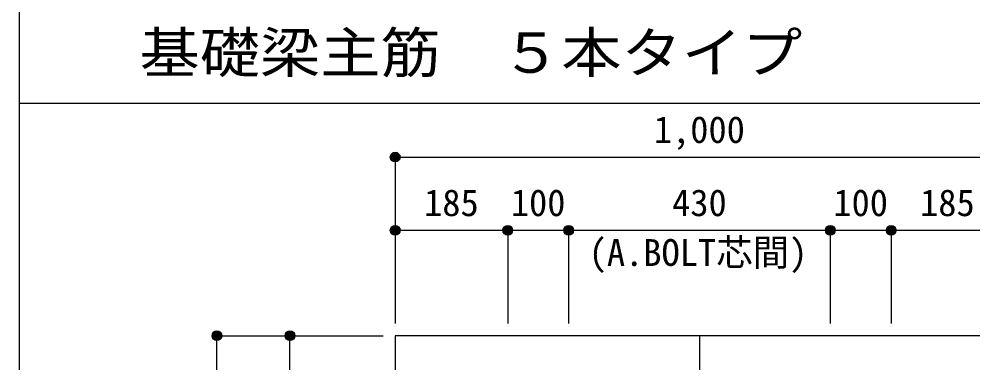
# Model space of a CAD drawing. Units: millimetres at full size, sheet at 1:20. Extents: x -3982 to 3969, y -2797 to 2801.
# Drawn here: x -3982 to -2415, y -574 to -10 of the extents above; entities that cross this region are included whole.
import ezdxf
from ezdxf.enums import TextEntityAlignment as Align

# ---------------------------------------------------------------- set-up
doc = ezdxf.new("R2010")
doc.units = ezdxf.units.MM
doc.header["$LTSCALE"] = 20
doc.header["$PDMODE"] = 32
doc.header["$PDSIZE"] = 10
doc.linetypes.add('CHAIN1', pattern=[8, 5, -1, 1, -1])
for name, color, linetype in [('6-1_躯体線', 2, 'Continuous'), ('6-7_文字', 7, 'Continuous'), ('6-D_寸法', 4, 'Continuous'), ('F-0_枠', 6, 'Continuous')]:
    doc.layers.add(name, color=color, linetype=linetype)
doc.styles.add('ＭＳ ゴシック', font='')
doc.styles.get('ＭＳ ゴシック').set_extended_font_data('MS Gothic')

msp = doc.modelspace()

# ---------------------------------------------------------------- linework, layer by layer
at = {"layer": '6-1_躯体線'}
for p, q in [((-1963.87, -529.67), (-3363.87, -529.67)), ((-3363.87, -529.67), (-3363.87, -1529.67))]:
    msp.add_line(p, q, dxfattribs=at)
at = {"layer": '6-D_寸法'}
for p, q in [((-3363.87, -236.65), (-3363.87, -356.65)), ((-3363.87, -236.65), (-3363.87, -356.65)), ((-3363.87, -236.65), (-2363.87, -236.65)), ((-3363.87, -356.65), (-3363.87, -509.67)), ((-3363.87, -356.65), (-3363.87, -509.67)), ((-3363.87, -356.65), (-3178.87, -356.65)), ((-3363.87, -356.65), (-3363.87, -509.67)), ((-3178.87, -356.65), (-3178.87, -509.67)), ((-3178.87, -356.65), (-3078.87, -356.65)), ((-3078.87, -356.65), (-3078.87, -509.67)), ((-3078.87, -356.65), (-2648.87, -356.65)), ((-2648.87, -356.65), (-2648.87, -509.67)), ((-2648.87, -356.65), (-2548.87, -356.65)), ((-2548.87, -356.65), (-2548.87, -509.67)), ((-3656.89, -529.67), (-3536.89, -529.67)), ((-3656.89, -1529.67), (-3656.89, -529.67)), ((-3536.89, -529.67), (-3383.87, -529.67)), ((-3536.89, -529.67), (-3383.87, -529.67)), ((-3536.89, -529.67), (-3383.87, -529.67)), ((-3536.89, -529.67), (-3383.87, -529.67)), ((-3536.89, -529.67), (-3383.87, -529.67)), ((-3536.89, -529.67), (-3383.87, -529.67)), ((-3536.89, -529.67), (-3383.87, -529.67)), ((-3536.89, -529.67), (-3383.87, -529.67)), ((-3536.89, -529.67), (-3383.87, -529.67)), ((-3536.89, -529.67), (-3383.87, -529.67)), ((-3536.89, -529.67), (-3383.87, -529.67))]:
    msp.add_line(p, q, dxfattribs=at)
at = {"layer": '6-D_寸法', "linetype": 'CHAIN1'}
msp.add_line((-2863.87, -529.67), (-2863.87, -1929.67), dxfattribs=at)
at = {"layer": '6-D_寸法'}
for points in [[(-2548.87, -356.65), (-2363.87, -356.65), (-2363.87, -509.67)], [(-3536.89, -849.67), (-3536.89, -529.67), (-3383.87, -529.67)]]:
    msp.add_lwpolyline(points, dxfattribs=at)
for centre, radius in [((-3363.87, -236.65), 8), ((-3363.87, -236.65), 7.2), ((-3363.87, -236.65), 6.4), ((-3363.87, -236.65), 5.6), ((-3363.87, -236.65), 4.8), ((-3363.87, -236.65), 4), ((-3363.87, -236.65), 3.2), ((-3363.87, -236.65), 2.4), ((-3363.87, -236.65), 1.6), ((-3363.87, -236.65), 0.8), ((-3363.87, -356.65), 8), ((-3363.87, -356.65), 7.2), ((-3363.87, -356.65), 6.4), ((-3363.87, -356.65), 5.6), ((-3363.87, -356.65), 4.8), ((-3363.87, -356.65), 4), ((-3363.87, -356.65), 3.2), ((-3363.87, -356.65), 2.4), ((-3363.87, -356.65), 1.6), ((-3363.87, -356.65), 0.8), ((-3178.87, -356.65), 8), ((-3178.87, -356.65), 7.2), ((-3178.87, -356.65), 6.4), ((-3178.87, -356.65), 5.6), ((-3178.87, -356.65), 4.8), ((-3178.87, -356.65), 4), ((-3178.87, -356.65), 3.2), ((-3178.87, -356.65), 2.4), ((-3178.87, -356.65), 1.6), ((-3178.87, -356.65), 0.8), ((-3078.87, -356.65), 8), ((-3078.87, -356.65), 7.2), ((-3078.87, -356.65), 6.4), ((-3078.87, -356.65), 5.6), ((-3078.87, -356.65), 4.8), ((-3078.87, -356.65), 4), ((-3078.87, -356.65), 3.2), ((-3078.87, -356.65), 2.4), ((-3078.87, -356.65), 1.6), ((-3078.87, -356.65), 0.8), ((-2648.87, -356.65), 8), ((-2648.87, -356.65), 7.2), ((-2648.87, -356.65), 6.4), ((-2648.87, -356.65), 5.6), ((-2648.87, -356.65), 4.8), ((-2648.87, -356.65), 4), ((-2648.87, -356.65), 3.2), ((-2648.87, -356.65), 2.4), ((-2648.87, -356.65), 1.6), ((-2648.87, -356.65), 0.8), ((-2548.87, -356.65), 8), ((-2548.87, -356.65), 7.2), ((-2548.87, -356.65), 6.4), ((-2548.87, -356.65), 5.6), ((-2548.87, -356.65), 4.8), ((-2548.87, -356.65), 4), ((-2548.87, -356.65), 3.2), ((-2548.87, -356.65), 2.4), ((-2548.87, -356.65), 1.6), ((-2548.87, -356.65), 0.8), ((-3656.89, -529.67), 8), ((-3656.89, -529.67), 7.2), ((-3656.89, -529.67), 6.4), ((-3656.89, -529.67), 5.6), ((-3656.89, -529.67), 4.8), ((-3656.89, -529.67), 4), ((-3656.89, -529.67), 3.2), ((-3656.89, -529.67), 2.4), ((-3656.89, -529.67), 1.6), ((-3656.89, -529.67), 0.8), ((-3536.89, -529.67), 8), ((-3536.89, -529.67), 7.2), ((-3536.89, -529.67), 6.4), ((-3536.89, -529.67), 5.6), ((-3536.89, -529.67), 4.8), ((-3536.89, -529.67), 4), ((-3536.89, -529.67), 3.2), ((-3536.89, -529.67), 2.4), ((-3536.89, -529.67), 1.6), ((-3536.89, -529.67), 0.8)]:
    msp.add_circle(centre, radius, dxfattribs=at)
at = {"layer": '6-D_寸法', "color": 7}
for p in [(-3363.87, -236.65), (-3363.87, -356.65), (-3178.87, -356.65), (-3078.87, -356.65), (-2648.87, -356.65), (-2548.87, -356.65), (-3656.89, -529.67), (-3536.89, -529.67)]:
    msp.add_point(p, dxfattribs=at)
at = {"layer": 'F-0_枠'}
msp.add_line((-3981.92, 2800.77), (-3981.92, -2796.83), dxfattribs=at)
at = {"layer": 'F-0_枠', "color": 2}
msp.add_line((-3981.92, -148.03), (2482.4, -148.03), dxfattribs=at)

# ---------------------------------------------------------------- texts
at = {"layer": '6-7_文字', "color": 2, "style": 'ＭＳ ゴシック', "width": 1.1}
msp.add_text('\u3000\u3000基礎梁主筋\u3000５本タイプ', height=65.98, dxfattribs=at).set_placement((-3981.92, -118.03), align=Align.BOTTOM_LEFT)
at = {"layer": '6-7_文字', "color": 4, "style": 'ＭＳ ゴシック'}
msp.add_text('(A.BOLT芯間)', height=43.99, dxfattribs=at).set_placement((-3045.91, -428.38), align=Align.BOTTOM_LEFT)
at = {"layer": '6-D_寸法', "style": 'ＭＳ ゴシック'}
for s, p in [('1,000', (-2938.87, -226.65)), ('185', (-3316.37, -346.65)), ('100', (-3173.87, -346.65)), ('430', (-2908.87, -346.65)), ('100', (-2643.87, -346.65)), ('185', (-2501.37, -346.65))]:
    msp.add_text(s, height=43.99, dxfattribs=at).set_placement(p, align=Align.BOTTOM_LEFT)

doc.saveas('drawing.dxf')
